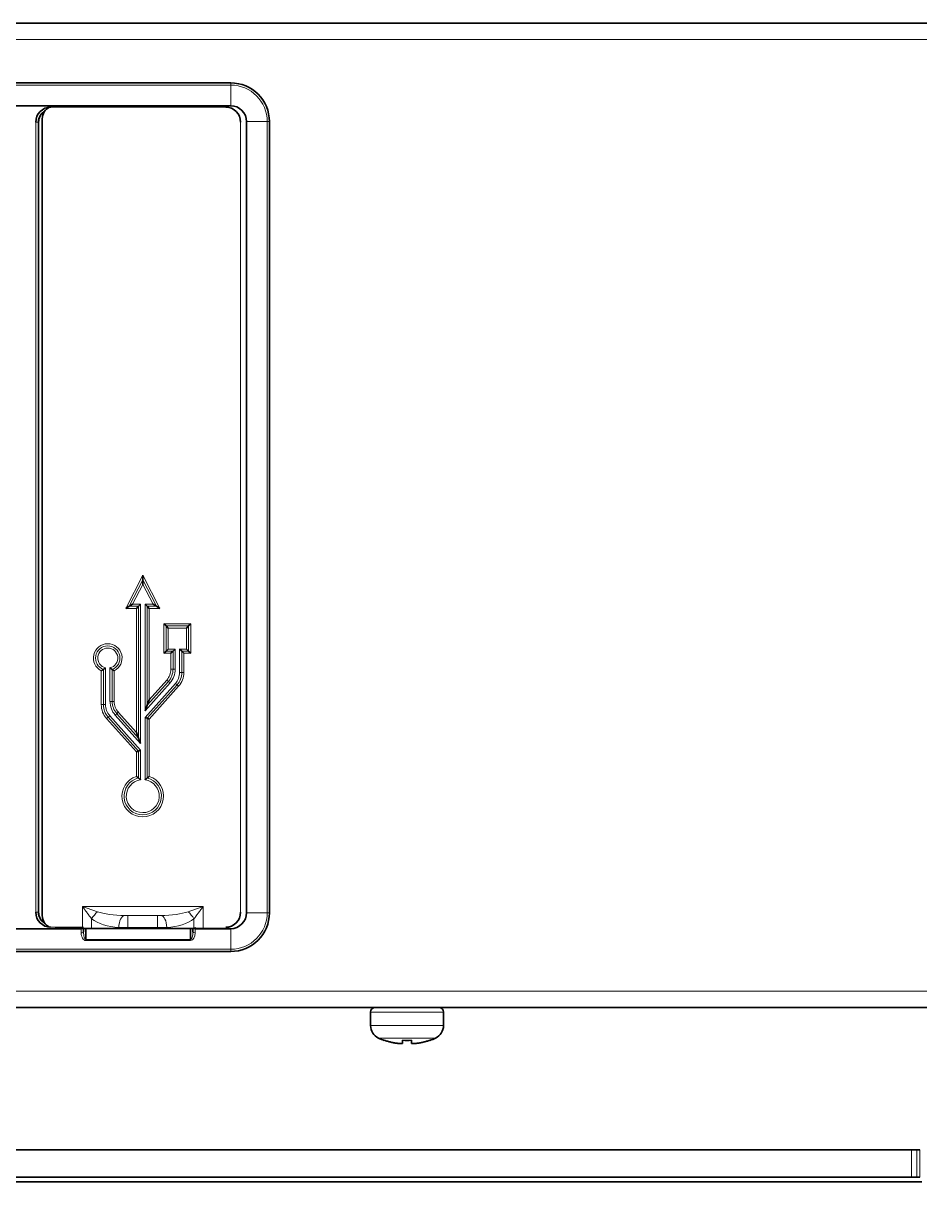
# Model space of a CAD drawing. Header units: millimetres. Extents: x -1803 to 2559, y -1143 to 2136.
# Drawn here: x 1081.4 to 1179.8, y 827.7 to 954.8 of the extents above; entities that cross this region are included whole.
import ezdxf

# ---------------------------------------------------------------- set-up
doc = ezdxf.new("R2010")
doc.units = ezdxf.units.MM

msp = doc.modelspace()

# ---------------------------------------------------------------- linework, layer by layer
at = {"linetype": 'Continuous', "lineweight": 35}
for p, q in [((1375.23, 954.8), (628.87, 954.8)), ((924.35, 948.25), (1104.15, 948.25)), ((1104.15, 945.75), (924.35, 945.75)), ((1083.07, 943.95), (1083.07, 857.25)), ((1083.47, 944.32), (1083.47, 856.88)), ((1105.9, 857.2), (1105.9, 944)), ((1108.4, 944), (1108.4, 857.2)), ((1094.5, 893.72), (1094.5, 894.22)), ((1094.5, 893.72), (1094.5, 893.21)), ((1093.01, 890.82), (1092.63, 890.58)), ((1093.01, 890.82), (1093.39, 891.05)), ((1094.03, 890.82), (1093.8, 890.58)), ((1094.03, 890.82), (1094.26, 891.05)), ((1094.99, 890.82), (1094.75, 891.05)), ((1094.99, 890.82), (1095.22, 890.58)), ((1096.01, 890.82), (1095.63, 891.05)), ((1096.01, 890.82), (1096.39, 890.58)), ((1097.06, 888.67), (1096.83, 888.91)), ((1097.06, 888.67), (1097.29, 888.44)), ((1099.53, 888.67), (1099.3, 888.44)), ((1099.53, 888.67), (1099.77, 888.91)), ((1097.06, 885.9), (1097.29, 886.13)), ((1097.82, 885.9), (1098.05, 886.13)), ((1098.77, 885.9), (1098.54, 886.13)), ((1099.53, 885.9), (1099.3, 886.13)), ((1097.06, 885.9), (1096.83, 885.67)), ((1097.82, 885.9), (1097.59, 885.67)), ((1098.77, 885.9), (1099.01, 885.67)), ((1099.53, 885.9), (1099.77, 885.67)), ((1094.99, 879.96), (1094.75, 879.35)), ((1094.99, 879.96), (1095.22, 880.57)), ((1094.99, 878.53), (1094.75, 878.62)), ((1094.99, 878.53), (1095.22, 878.44)), ((1094.03, 876.37), (1093.8, 876.98)), ((1094.03, 876.37), (1094.26, 875.76)), ((1094.03, 874.94), (1093.8, 874.85)), ((1094.03, 874.94), (1094.26, 875.03)), ((924.35, 855.45), (1087.75, 855.45)), ((1084.89, 855.47), (1087.87, 855.47)), ((1088.89, 855.47), (1087.87, 855.47)), ((1088, 855.47), (1088, 855.11)), ((1088.25, 855.47), (1088.25, 854.27)), ((1091.87, 855.47), (1088.89, 855.47)), ((1092.88, 855.47), (1091.87, 855.47)), ((1092.88, 855.47), (1096.12, 855.47)), ((1097.14, 855.47), (1096.12, 855.47)), ((1100.12, 855.47), (1097.14, 855.47)), ((1099.75, 854.27), (1099.75, 855.47)), ((1100, 855.11), (1100, 855.47)), ((1101.13, 855.47), (1100.12, 855.47)), ((1100.25, 855.45), (1104.15, 855.45)), ((1101.13, 855.47), (1104.12, 855.47)), ((1104.15, 852.95), (924.35, 852.95)), ((629.01, 846.8), (1375.1, 846.8)), ((1119.5, 844.81), (1119.5, 846.3)), ((1127.5, 846.3), (1127.5, 844.81)), ((1121, 843.21), (1121, 843.19)), ((1126, 843.19), (1126, 843.21)), ((825.13, 831.17), (1178.87, 831.17)), ((1178.87, 831.17), (1179.44, 831.17)), ((1179.44, 831.17), (1179.77, 831.17)), ((824, 827.67), (1180, 827.67)), ((825.13, 828.17), (1178.87, 828.17)), ((1178.87, 828.17), (1179.44, 828.17)), ((1179.44, 828.17), (1179.77, 828.17))]:
    msp.add_line(p, q, dxfattribs=at)
at = {"linetype": 'Continuous', "lineweight": 13}
for p, q in [((628.85, 953), (1375.25, 953)), ((1104.15, 948.01), (924.35, 948.01)), ((1104.15, 948.25), (1104.15, 948.01)), ((1104.15, 945.75), (1104.15, 948.01)), ((1084.4, 945.59), (1103.6, 945.59)), ((1083.01, 943.95), (1082.76, 943.95)), ((1082.76, 857.25), (1082.76, 943.95)), ((1083.07, 943.95), (1083.01, 943.95)), ((1083.01, 943.95), (1083.01, 857.25)), ((1105.24, 943.95), (1105.24, 857.25)), ((1105.9, 944), (1108.16, 944)), ((1108.16, 944), (1108.4, 944)), ((1108.16, 857.2), (1108.16, 944)), ((1094.5, 894.22), (1092.63, 890.58)), ((1096.39, 890.58), (1094.5, 894.22)), ((1094.5, 893.72), (1093.01, 890.82)), ((1094.5, 893.21), (1093.39, 891.05)), ((1096.01, 890.82), (1094.5, 893.72)), ((1095.63, 891.05), (1094.5, 893.21)), ((1092.63, 890.58), (1093.8, 890.58)), ((1093.01, 890.82), (1094.03, 890.82)), ((1093.39, 891.05), (1094.26, 891.05)), ((1093.8, 890.58), (1093.8, 876.98)), ((1094.03, 890.82), (1094.03, 876.37)), ((1094.26, 891.05), (1094.26, 875.76)), ((1094.75, 891.05), (1095.63, 891.05)), ((1094.75, 879.35), (1094.75, 891.05)), ((1094.99, 890.82), (1096.01, 890.82)), ((1094.99, 879.96), (1094.99, 890.82)), ((1095.22, 880.57), (1095.22, 890.58)), ((1095.22, 890.58), (1096.39, 890.58)), ((1096.83, 888.91), (1096.83, 885.67)), ((1099.77, 888.91), (1096.83, 888.91)), ((1099.53, 888.67), (1097.06, 888.67)), ((1097.06, 888.67), (1097.06, 885.9)), ((1099.53, 885.9), (1099.53, 888.67)), ((1099.77, 885.67), (1099.77, 888.91)), ((1099.3, 888.44), (1097.29, 888.44)), ((1097.29, 888.44), (1097.29, 886.13)), ((1099.3, 886.13), (1099.3, 888.44)), ((1097.29, 886.13), (1098.05, 886.13)), ((1098.05, 886.13), (1098.05, 883.91)), ((1098.54, 883.56), (1098.54, 886.13)), ((1098.54, 886.13), (1099.3, 886.13)), ((1096.83, 885.67), (1097.59, 885.67)), ((1097.06, 885.9), (1097.82, 885.9)), ((1097.59, 885.67), (1097.59, 883.91)), ((1097.82, 885.9), (1097.82, 883.91)), ((1098.77, 885.9), (1099.53, 885.9)), ((1098.77, 883.56), (1098.77, 885.9)), ((1099.01, 883.56), (1099.01, 885.67)), ((1099.01, 885.67), (1099.77, 885.67)), ((1089.95, 883.74), (1089.95, 880.03)), ((1090.18, 883.9), (1090.18, 880.03)), ((1090.41, 884.07), (1090.41, 880.03)), ((1090.9, 880.38), (1090.9, 884.07)), ((1091.13, 880.38), (1091.13, 883.9)), ((1091.37, 880.38), (1091.37, 883.74)), ((1097.59, 883.91), (1097.82, 883.91)), ((1098.05, 883.91), (1097.82, 883.91)), ((1098.54, 883.56), (1098.77, 883.56)), ((1099.01, 883.56), (1098.77, 883.56)), ((1097.49, 882.42), (1094.75, 879.35)), ((1094.75, 878.62), (1098.08, 882.35)), ((1097.31, 882.58), (1094.99, 879.96)), ((1097.14, 882.73), (1095.22, 880.57)), ((1097.14, 882.73), (1097.31, 882.58)), ((1097.49, 882.42), (1097.31, 882.58)), ((1098.08, 882.35), (1098.26, 882.2)), ((1094.99, 878.53), (1098.26, 882.2)), ((1095.22, 878.44), (1098.43, 882.05)), ((1098.43, 882.05), (1098.26, 882.2)), ((1089.95, 880.03), (1090.18, 880.03)), ((1090.41, 880.03), (1090.18, 880.03)), ((1090.9, 880.38), (1091.13, 880.38)), ((1091.37, 880.38), (1091.13, 880.38)), ((1090.53, 878.51), (1090.7, 878.66)), ((1090.53, 878.51), (1093.8, 874.85)), ((1090.87, 878.82), (1090.7, 878.66)), ((1090.7, 878.66), (1094.03, 874.94)), ((1090.87, 878.82), (1094.26, 875.03)), ((1091.47, 878.89), (1091.64, 879.04)), ((1094.26, 875.76), (1091.47, 878.89)), ((1091.82, 879.19), (1091.64, 879.04)), ((1094.03, 876.37), (1091.64, 879.04)), ((1093.8, 876.98), (1091.82, 879.19)), ((1094.75, 871.79), (1094.75, 878.62)), ((1094.99, 871.98), (1094.99, 878.53)), ((1095.22, 872.15), (1095.22, 878.44)), ((1093.8, 874.85), (1093.8, 872.16)), ((1094.03, 874.94), (1094.03, 871.98)), ((1094.26, 875.03), (1094.26, 871.79)), ((1083.01, 857.25), (1082.76, 857.25)), ((1083.01, 857.25), (1083.07, 857.25)), ((1087.87, 855.47), (1087.87, 857.9)), ((1087.87, 857.9), (1101.13, 857.9)), ((1092.88, 856.88), (1092.88, 855.59)), ((1092.88, 856.88), (1096.12, 856.88)), ((1096.12, 856.88), (1096.12, 855.59)), ((1101.13, 857.9), (1101.13, 855.47)), ((1105.9, 857.2), (1108.16, 857.2)), ((1108.16, 857.2), (1108.4, 857.2)), ((1087.75, 855.61), (1084.4, 855.61)), ((1087.75, 855.45), (1087.75, 855.61)), ((1088, 855.61), (1087.75, 855.61)), ((1088.89, 856.53), (1088.89, 855.47)), ((1091.87, 855.59), (1091.87, 855.47)), ((1092.88, 855.59), (1092.88, 855.47)), ((1092.88, 855.59), (1096.12, 855.59)), ((1096.12, 855.47), (1096.12, 855.59)), ((1097.14, 855.47), (1097.14, 855.59)), ((1100.12, 856.53), (1100.12, 855.47)), ((1100.25, 855.61), (1100.25, 855.45)), ((1087.75, 854.98), (1087.75, 855.45)), ((1100.25, 855.45), (1100.25, 854.98)), ((1104.15, 855.45), (1104.15, 853.2)), ((924.35, 853.2), (1104.15, 853.2)), ((1088.25, 854.27), (1099.75, 854.27)), ((1088.25, 854.14), (1088.25, 854.27)), ((1099.75, 854.14), (1088.25, 854.14)), ((1099.75, 854.14), (1099.75, 854.27)), ((1104.15, 853.2), (1104.15, 852.95)), ((1375.25, 848.6), (628.85, 848.6)), ((1127.5, 846.3), (1119.5, 846.3)), ((1127.5, 844.81), (1119.5, 844.81)), ((1126.63, 843.44), (1120.38, 843.44)), ((1178.87, 831.17), (1178.87, 828.17)), ((1179.44, 831.17), (1179.44, 828.17)), ((1179.77, 831.17), (1179.77, 828.17))]:
    msp.add_line(p, q, dxfattribs=at)
at = {"linetype": 'Continuous', "lineweight": 35}
for centre, radius, start, end in [((1104.15, 944), 4.25, 0, 90), ((1084.4, 943.95), 1.64, 90, 180), ((1084.4, 943.95), 1.33, 122.5505, 180), ((1084.89, 944.32), 1.42, 116.7834, 180), ((1103.6, 943.95), 1.64, 0, 90), ((1104.15, 944), 1.75, 0, 90), ((1084.4, 857.25), 1.64, 180, 270), ((1084.4, 857.25), 1.33, 180, 237.4495), ((1084.89, 856.88), 1.42, 180, 243.2166), ((1103.6, 857.25), 1.64, 270, 0), ((1104.15, 857.2), 4.25, 270, 0), ((1104.15, 857.2), 1.75, 270, 0), ((1120, 846.3), 0.5, 90, 180), ((1127, 846.3), 0.5, 0, 90), ((1121, 844.81), 1.5, 180, 245.2801), ((1126, 844.81), 1.5, 294.7199, 0), ((1123.3, 849.8), 7, 245.2801, 250.8179), ((1123.5, 850.37), 7.18, 266.0067, 273.9933), ((1123.7, 849.8), 7, 289.1821, 294.7199)]:
    msp.add_arc(centre, radius, start, end, dxfattribs=at)
at = {"linetype": 'Continuous', "lineweight": 13}
for centre, radius, start, end in [((1104.15, 944), 4.01, 0, 90), ((1084.4, 943.95), 1.39, 117.0633, 180), ((1090.66, 885.14), 1.57, 296.8472, 243.1528), ((1090.66, 885.14), 1.34, 290.8845, 249.1155), ((1090.66, 885.14), 1.1, 282.7929, 257.2071), ((1095.82, 883.91), 1.77, 318.2874, 0), ((1095.82, 883.91), 2, 318.2874, 0), ((1095.82, 883.91), 2.23, 318.2874, 0), ((1096.73, 883.56), 1.81, 318.2874, 0), ((1096.73, 883.56), 2.05, 318.2874, 0), ((1096.73, 883.56), 2.28, 318.2874, 0), ((1092.23, 880.03), 2.28, 180, 221.8103), ((1092.23, 880.03), 2.05, 180, 221.8103), ((1092.23, 880.03), 1.81, 180, 221.8103), ((1093.14, 880.38), 2.23, 180, 221.8103), ((1093.14, 880.38), 2, 180, 221.8103), ((1093.14, 880.38), 1.77, 180, 221.8103), ((1094.5, 869.99), 2.28, 107.9765, 71.7239), ((1094.5, 869.99), 2.05, 103.3111, 76.363), ((1094.5, 869.99), 1.81, 97.5736, 82.0655), ((1084.4, 857.25), 1.39, 180, 242.9367), ((1104.15, 857.2), 4.01, 270, 0)]:
    msp.add_arc(centre, radius, start, end, dxfattribs=at)
for centre, major_axis, ratio, start_param, end_param in [((1089.54, 856.53), (0.81, 1.02), 0.412658, 1.089446, 1.885945), ((1092.77, 857.9), (4, 0), 0.252716, 3.772687, 4.650066), ((1092.52, 855.59), (0.05, 1.3), 0.499757, 0.071968, 1.5888), ((1096.24, 857.9), (4, 0), 0.252716, 4.774712, 5.652091), ((1096.49, 855.59), (-0.05, 1.3), 0.499757, 4.694385, 6.211217), ((1099.47, 856.53), (-0.81, 1.02), 0.412658, 4.397241, 5.19374), ((1092.12, 857.9), (4, 0), 0.57735, 3.772687, 4.650066), ((1096.89, 857.9), (4, 0), 0.57735, 4.774712, 5.652091), ((1087.75, 855.11), (-0.25, 0), 0.514496, 1.570796, 3.141593), ((1088.25, 854.98), (0, 0.833), 0.6, 1.570796, 3.141593), ((1088.25, 855.11), (0, 0.833), 0.3, 1.570796, 3.141593), ((1099.75, 855.11), (0, 0.833), 0.3, 3.141593, 4.712389), ((1099.75, 854.98), (0, 0.833), 0.6, 3.141593, 4.712389), ((1100.25, 855.11), (-0.25, 0), 0.514496, 0, 1.570796)]:
    msp.add_ellipse(centre, major_axis=major_axis, ratio=ratio, start_param=start_param, end_param=end_param, dxfattribs=at)
at = {"linetype": 'Continuous', "lineweight": 35}
for centre, start_param, end_param in [((1087.75, 855.52), 4.712389, 6.283185), ((1100.25, 855.52), 4.07494, 4.712389)]:
    msp.add_ellipse(centre, major_axis=(0.25, 0), ratio=0.276984, start_param=start_param, end_param=end_param, dxfattribs=at)
for points, knots in [([(1090.18, 883.9), (1090.18, 883.89), (1090.17, 883.89), (1090.16, 883.88), (1090.15, 883.87), (1090.12, 883.86), (1090.1, 883.84), (1090.08, 883.83), (1090.07, 883.82), (1090.06, 883.82), (1090.06, 883.81), (1090.04, 883.8), (1090.02, 883.79), (1089.99, 883.77), (1089.97, 883.76), (1089.96, 883.75), (1089.95, 883.75), (1089.95, 883.74)], [0, 0, 0, 0, 0.125, 0.125, 0.25, 0.25, 0.5, 0.5, 0.5625, 0.5625, 0.625, 0.625, 0.75, 0.875, 0.9375, 0.9375, 1, 1, 1, 1]), ([(1090.18, 883.9), (1090.19, 883.9), (1090.19, 883.9), (1090.21, 883.91), (1090.22, 883.92), (1090.23, 883.93), (1090.24, 883.94), (1090.26, 883.95), (1090.27, 883.96), (1090.29, 883.97), (1090.3, 883.98), (1090.32, 884), (1090.34, 884.01), (1090.36, 884.02), (1090.37, 884.04), (1090.39, 884.05), (1090.4, 884.06), (1090.41, 884.06), (1090.41, 884.07)], [0, 0, 0, 0, 0.125, 0.125, 0.25, 0.25, 0.375, 0.375, 0.5, 0.5, 0.625, 0.625, 0.75, 0.75, 0.875, 0.9375, 0.9375, 1, 1, 1, 1]), ([(1091.13, 883.9), (1091.13, 883.9), (1091.12, 883.9), (1091.11, 883.91), (1091.1, 883.92), (1091.08, 883.93), (1091.07, 883.94), (1091.05, 883.95), (1091.04, 883.96), (1091.02, 883.97), (1091.01, 883.98), (1090.99, 884), (1090.98, 884.01), (1090.96, 884.02), (1090.94, 884.04), (1090.92, 884.05), (1090.91, 884.06), (1090.91, 884.06), (1090.9, 884.07)], [0, 0, 0, 0, 0.125, 0.125, 0.25, 0.25, 0.375, 0.375, 0.5, 0.5, 0.625, 0.625, 0.75, 0.75, 0.875, 0.9375, 0.9375, 1, 1, 1, 1]), ([(1091.13, 883.9), (1091.14, 883.89), (1091.15, 883.89), (1091.16, 883.88), (1091.17, 883.87), (1091.19, 883.86), (1091.21, 883.84), (1091.24, 883.83), (1091.24, 883.82), (1091.25, 883.82), (1091.26, 883.81), (1091.27, 883.8), (1091.3, 883.79), (1091.32, 883.77), (1091.34, 883.76), (1091.35, 883.75), (1091.36, 883.75), (1091.37, 883.74)], [0, 0, 0, 0, 0.125, 0.125, 0.25, 0.25, 0.5, 0.5, 0.5625, 0.5625, 0.625, 0.625, 0.75, 0.875, 0.9375, 0.9375, 1, 1, 1, 1]), ([(1094.03, 871.98), (1094.03, 871.98), (1094.02, 871.99), (1094.01, 872), (1094.01, 872), (1094, 872.01), (1093.99, 872.01), (1093.97, 872.03), (1093.95, 872.04), (1093.92, 872.06), (1093.91, 872.07), (1093.89, 872.09), (1093.87, 872.11), (1093.84, 872.13), (1093.82, 872.14), (1093.81, 872.15), (1093.81, 872.15), (1093.8, 872.16)], [0, 0, 0, 0, 0.125, 0.125, 0.1875, 0.1875, 0.25, 0.25, 0.5, 0.5, 0.625, 0.625, 0.75, 0.875, 0.9375, 0.9375, 1, 1, 1, 1]), ([(1094.99, 871.98), (1094.99, 871.98), (1095, 871.99), (1095.01, 872), (1095.01, 872), (1095.02, 872), (1095.02, 872.01), (1095.04, 872.02), (1095.06, 872.04), (1095.09, 872.06), (1095.1, 872.07), (1095.13, 872.09), (1095.15, 872.1), (1095.18, 872.12), (1095.19, 872.14), (1095.21, 872.14), (1095.21, 872.15), (1095.22, 872.15)], [0, 0, 0, 0, 0.125, 0.125, 0.1875, 0.1875, 0.25, 0.25, 0.5, 0.5, 0.625, 0.625, 0.75, 0.875, 0.9375, 0.9375, 1, 1, 1, 1]), ([(1094.03, 871.98), (1094.04, 871.98), (1094.04, 871.97), (1094.06, 871.96), (1094.07, 871.95), (1094.08, 871.94), (1094.09, 871.93), (1094.11, 871.92), (1094.12, 871.91), (1094.15, 871.88), (1094.18, 871.86), (1094.21, 871.84), (1094.23, 871.82), (1094.24, 871.81), (1094.25, 871.8), (1094.26, 871.79), (1094.26, 871.79)], [0, 0, 0, 0, 0.125, 0.125, 0.25, 0.25, 0.375, 0.375, 0.5, 0.5, 0.75, 0.75, 0.875, 0.9375, 0.9375, 1, 1, 1, 1]), ([(1094.99, 871.98), (1094.98, 871.97), (1094.97, 871.97), (1094.96, 871.96), (1094.95, 871.95), (1094.93, 871.94), (1094.92, 871.93), (1094.9, 871.91), (1094.89, 871.9), (1094.86, 871.88), (1094.84, 871.86), (1094.81, 871.83), (1094.79, 871.82), (1094.78, 871.81), (1094.76, 871.8), (1094.76, 871.79), (1094.75, 871.79)], [0, 0, 0, 0, 0.125, 0.125, 0.25, 0.25, 0.375, 0.375, 0.5, 0.5, 0.75, 0.75, 0.875, 0.9375, 0.9375, 1, 1, 1, 1])]:
    msp.add_open_spline(points, degree=3, knots=knots, dxfattribs=at)
at = {"linetype": 'Continuous', "lineweight": 13}
for points, knots in [([(1087.87, 857.9), (1087.89, 857.87), (1087.92, 857.84), (1087.96, 857.78), (1087.98, 857.75), (1088.04, 857.66), (1088.09, 857.61), (1088.21, 857.43), (1088.3, 857.32), (1088.47, 857.09), (1088.55, 856.97), (1088.68, 856.81), (1088.72, 856.75), (1088.8, 856.64), (1088.84, 856.59), (1088.89, 856.53)], [0, 0, 0, 0, 0.0625, 0.0625, 0.125, 0.125, 0.25, 0.25, 0.5, 0.5, 0.75, 0.75, 0.875, 0.875, 1, 1, 1, 1]), ([(1087.87, 857.9), (1087.94, 857.87), (1088.01, 857.85), (1088.15, 857.79), (1088.22, 857.77), (1088.43, 857.69), (1088.57, 857.64), (1088.85, 857.54), (1088.99, 857.49), (1089.19, 857.42), (1089.26, 857.4), (1089.4, 857.35), (1089.47, 857.32), (1089.54, 857.3)], [0, 0, 0, 0, 0.125, 0.125, 0.25, 0.25, 0.5, 0.5, 0.75, 0.75, 0.875, 0.875, 1, 1, 1, 1]), ([(1092.52, 856.89), (1092.58, 856.89), (1092.64, 856.89), (1092.76, 856.88), (1092.82, 856.88), (1092.88, 856.88)], [0, 0, 0, 0, 0.5, 0.5, 1, 1, 1, 1]), ([(1096.12, 856.88), (1096.19, 856.88), (1096.25, 856.88), (1096.34, 856.89), (1096.37, 856.89), (1096.43, 856.89), (1096.46, 856.89), (1096.49, 856.89)], [0, 0, 0, 0, 0.5, 0.5, 0.75, 0.75, 1, 1, 1, 1]), ([(1099.47, 857.3), (1099.61, 857.35), (1099.75, 857.4), (1100.02, 857.49), (1100.16, 857.54), (1100.44, 857.64), (1100.58, 857.69), (1100.78, 857.77), (1100.85, 857.79), (1100.99, 857.85), (1101.06, 857.87), (1101.13, 857.9)], [0, 0, 0, 0, 0.25, 0.25, 0.5, 0.5, 0.75, 0.75, 0.875, 0.875, 1, 1, 1, 1]), ([(1100.12, 856.53), (1100.16, 856.59), (1100.2, 856.64), (1100.27, 856.72), (1100.29, 856.75), (1100.33, 856.81), (1100.35, 856.84), (1100.46, 856.98), (1100.54, 857.09), (1100.71, 857.32), (1100.79, 857.43), (1100.92, 857.61), (1100.96, 857.66), (1101.03, 857.75), (1101.05, 857.78), (1101.09, 857.84), (1101.11, 857.87), (1101.13, 857.9)], [0, 0, 0, 0, 0.125, 0.125, 0.1875, 0.1875, 0.25, 0.25, 0.5, 0.5, 0.75, 0.75, 0.875, 0.875, 0.9375, 0.9375, 1, 1, 1, 1]), ([(1091.87, 855.59), (1091.95, 855.59), (1092.1, 855.59), (1092.27, 855.59), (1092.4, 855.59), (1092.44, 855.59), (1092.53, 855.59), (1092.57, 855.59), (1092.7, 855.59), (1092.79, 855.59), (1092.88, 855.59)], [0, 0, 0, 0, 0.25, 0.5, 0.5, 0.625, 0.625, 0.75, 0.75, 1, 1, 1, 1]), ([(1096.12, 855.59), (1096.21, 855.59), (1096.3, 855.59), (1096.43, 855.59), (1096.48, 855.59), (1096.56, 855.59), (1096.61, 855.59), (1096.73, 855.59), (1096.82, 855.59), (1096.98, 855.59), (1097.06, 855.59), (1097.14, 855.59)], [0, 0, 0, 0, 0.25, 0.25, 0.375, 0.375, 0.5, 0.5, 0.75, 0.75, 1, 1, 1, 1])]:
    msp.add_open_spline(points, degree=3, knots=knots, dxfattribs=at)
at = {"linetype": 'Continuous', "lineweight": 35}
for points in [[(1122.5, 842.86), (1122.44, 842.87), (1122.31, 842.89), (1122.12, 842.92), (1121.93, 842.95), (1121.74, 843), (1121.55, 843.04), (1121.37, 843.09), (1121.18, 843.15), (1121.06, 843.19), (1121, 843.21)], [(1123, 843.21), (1123, 843.19), (1123, 843.15), (1123, 843.09), (1123, 843.04), (1123, 843), (1123, 842.95), (1123, 842.92), (1123, 842.89), (1123, 842.87), (1123, 842.86)], [(1124, 842.86), (1124, 842.87), (1124, 842.89), (1124, 842.92), (1124, 842.95), (1124, 843), (1124, 843.04), (1124, 843.09), (1124, 843.15), (1124, 843.19), (1124, 843.21)], [(1126, 843.21), (1125.94, 843.19), (1125.82, 843.15), (1125.64, 843.09), (1125.46, 843.04), (1125.27, 843), (1125.08, 842.95), (1124.89, 842.92), (1124.7, 842.89), (1124.57, 842.87), (1124.5, 842.86)], [(1123, 842.86), (1122.96, 842.86), (1122.88, 842.86), (1122.75, 842.86), (1122.63, 842.86), (1122.54, 842.86), (1122.5, 842.86)], [(1124.5, 842.86), (1124.46, 842.86), (1124.38, 842.86), (1124.25, 842.86), (1124.12, 842.86), (1124.04, 842.86), (1124, 842.86)]]:
    msp.add_open_spline(points, degree=3, dxfattribs=at)

doc.saveas('drawing.dxf')
